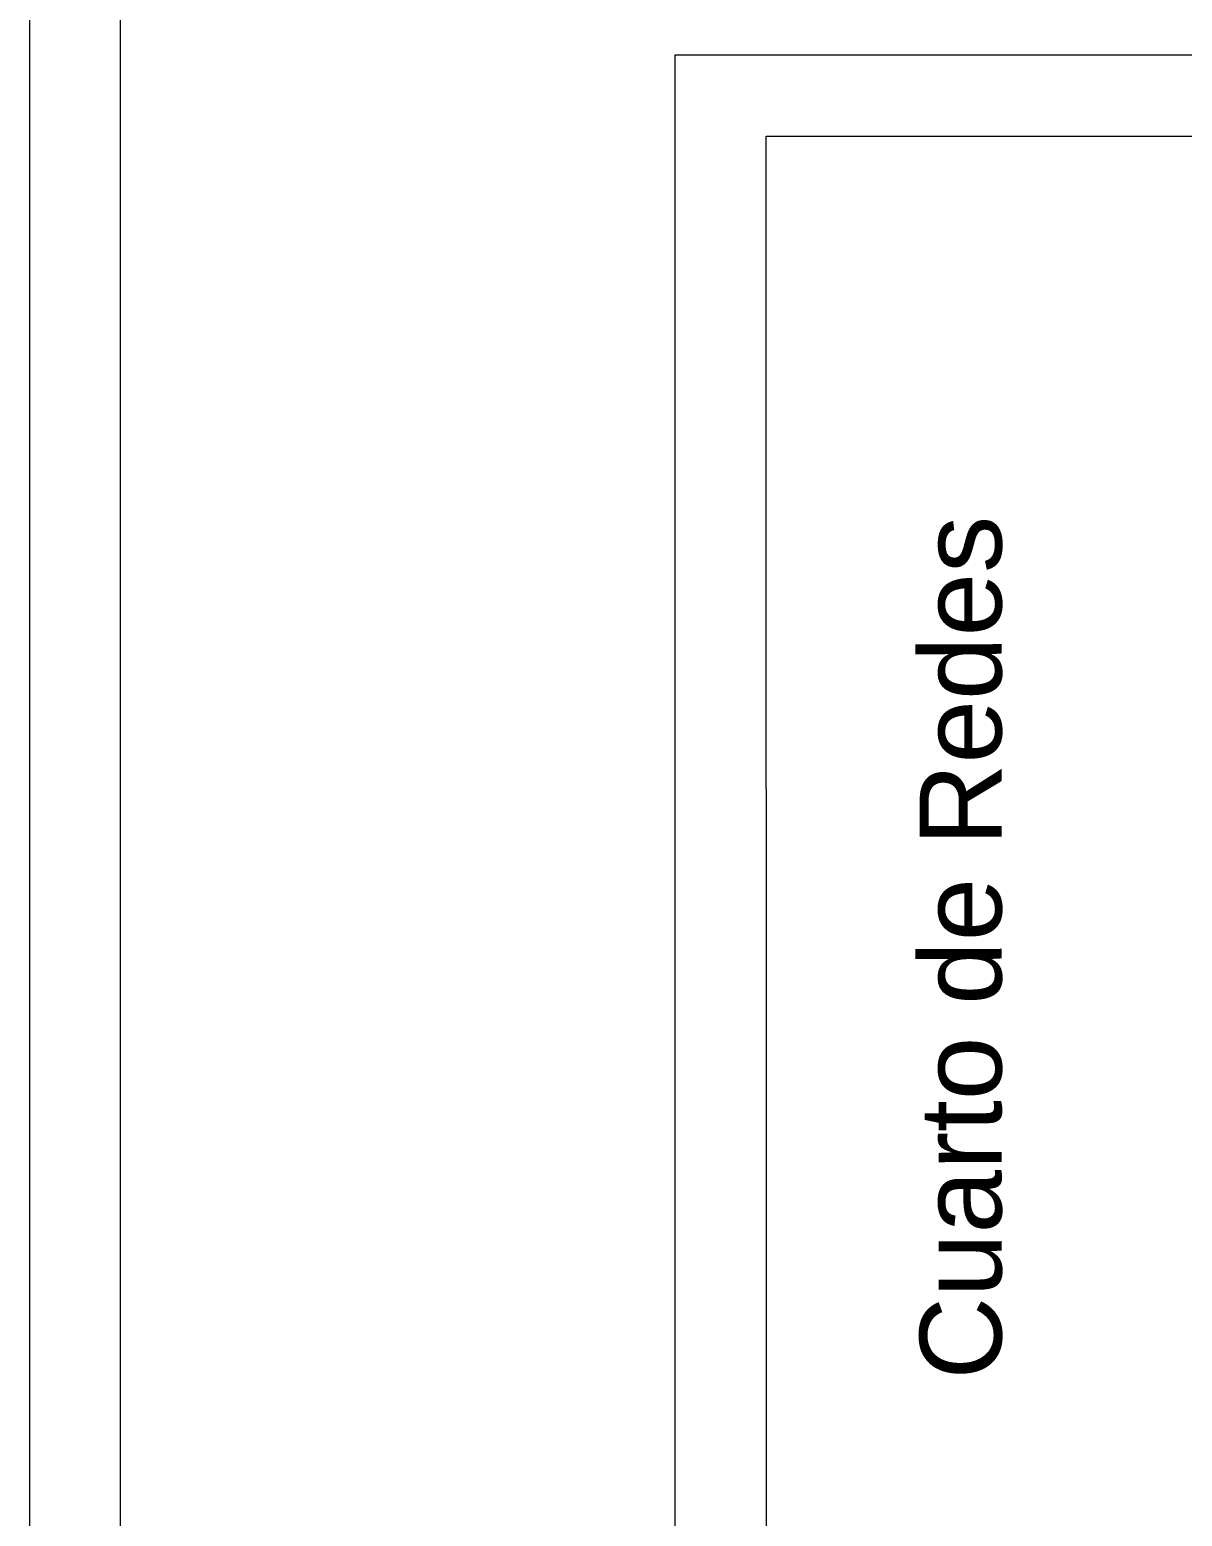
# Model space of a CAD drawing. Header units: millimetres. Extents: x 0 to 99.3, y 0 to 70.2.
# Drawn here: x 11.192 to 13.727, y 24.853 to 28.125 of the extents above; entities that cross this region are included whole.
import ezdxf
from ezdxf.enums import TextEntityAlignment as Align

# ---------------------------------------------------------------- set-up
doc = ezdxf.new("R2010")
doc.units = ezdxf.units.MM
doc.layers.add('ARQUITECTÓNICO', color=152, linetype='Continuous', lineweight=0)
doc.styles.add('ar', font='arial.ttf')

msp = doc.modelspace()

# ---------------------------------------------------------------- linework, layer by layer
at = {"layer": 'ARQUITECTÓNICO'}
for p, q in [((12.6119, 26.334), (12.6119, 28.0695)), ((12.6119, 28.0695), (16.2627, 28.0695)), ((12.8119, 26.4539), (12.8119, 27.8903)), ((12.8119, 27.8903), (16.1024, 27.8903)), ((12.8119, 26.4539), (12.8119, 8.4821)), ((12.6119, 8.4821), (12.6119, 26.334))]:
    msp.add_line(p, q, dxfattribs=at)
for points in [[(11.1919, 20.4098), (11.1919, 32.9298)], [(11.3919, 24.6798), (11.3919, 28.1798)]]:
    msp.add_lwpolyline(points, dxfattribs=at)

# ---------------------------------------------------------------- texts
at = {"layer": 'ARQUITECTÓNICO', "style": 'ar'}
msp.add_text('Cuarto de Redes', height=0.18, rotation=90, dxfattribs=at).set_placement((13.2362, 26.1045), align=Align.MIDDLE)

doc.saveas('drawing.dxf')
